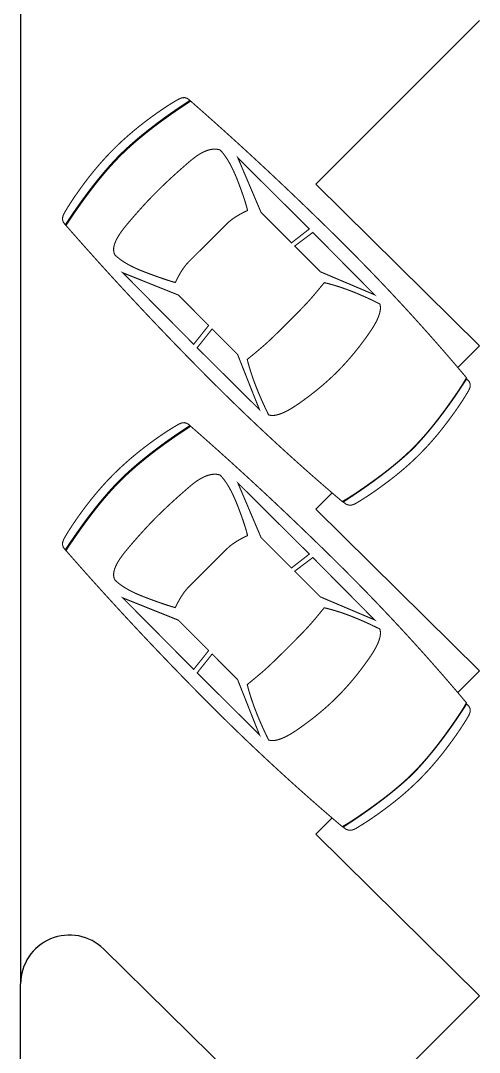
# Model space of a CAD drawing. Extents: x 346 to 515, y 162 to 297.
# Drawn here: x 364.22 to 368.92, y 192.25 to 202.83 of the extents above; entities that cross this region are included whole.
import ezdxf

# ---------------------------------------------------------------- set-up
doc = ezdxf.new("R2010")
doc.units = 0
doc.header["$LTSCALE"] = 35
for name, color, linetype in [('CAMADA_1', 7, 'CONTINUOUS'), ('LOCAÇÃO', 7, 'CONTINUOUS'), ('LPISO', 234, 'CONTINUOUS')]:
    doc.layers.add(name, color=color, linetype=linetype)

msp = doc.modelspace()

# ---------------------------------------------------------------- linework, layer by layer
at = {"layer": 'CAMADA_1', "color": 1, "linetype": 'Continuous', "const_width": 0.01109}
for points in [[(365.17557, 201.5141), (365.19368, 201.53202), (365.21201, 201.54982), (365.23055, 201.56753), (365.24931, 201.58513), (365.26829, 201.60263), (365.28749, 201.62003), (365.3069, 201.63734), (365.32653, 201.65456), (365.34638, 201.67168), (365.36644, 201.68871), (365.38672, 201.70566), (365.40722, 201.72252), (365.42794, 201.73929), (365.44887, 201.75599), (365.47001, 201.77261), (365.49138, 201.78914), (365.51296, 201.80561), (365.53767, 201.82396), (365.56195, 201.84178), (365.58579, 201.85906), (365.6092, 201.8758), (365.63219, 201.892), (365.65476, 201.90765), (365.67692, 201.92277), (365.69867, 201.93734), (365.72001, 201.95136), (365.74096, 201.96484), (365.76151, 201.97777), (365.78166, 201.99014), (365.80144, 202.00197), (365.82083, 202.01324), (365.83984, 202.02395), (365.87091, 202.03732), (365.90017, 202.03958), (365.92779, 202.03073), (365.95393, 202.01078), (365.92986, 201.99505), (365.90602, 201.97935), (365.88242, 201.96366), (365.85905, 201.94798), (365.83592, 201.93232), (365.81302, 201.91667), (365.79036, 201.90104), (365.76793, 201.88542), (365.74574, 201.86982), (365.72379, 201.85423), (365.70207, 201.83866), (365.68059, 201.82309), (365.65934, 201.80755), (365.63833, 201.79201), (365.61756, 201.77649), (365.59702, 201.76098), (365.57673, 201.74548), (365.55667, 201.73), (365.53684, 201.71452), (365.51726, 201.69906), (365.49791, 201.68361), (365.47881, 201.66817), (365.45994, 201.65274), (365.44131, 201.63732), (365.42292, 201.62191), (365.40477, 201.60652), (365.38686, 201.59113), (365.36919, 201.57575), (365.35176, 201.56038), (365.33457, 201.54503), (365.31762, 201.52968), (365.30091, 201.51434), (365.28444, 201.49901), (365.26822, 201.48368), (365.25224, 201.46837), (365.23649, 201.45306), (365.23649, 201.45306), (365.2213, 201.43749), (365.20609, 201.42167), (365.19086, 201.4056), (365.17562, 201.38927), (365.16035, 201.3727), (365.14507, 201.35588), (365.12977, 201.33881), (365.11445, 201.32149), (365.09911, 201.30392), (365.08376, 201.28611), (365.06838, 201.26804), (365.05298, 201.24972), (365.03757, 201.23116), (365.02213, 201.21234), (365.00667, 201.19328), (364.99119, 201.17397), (364.97569, 201.15442), (364.96016, 201.13461), (364.94462, 201.11456), (364.92905, 201.09425), (364.91345, 201.07371), (364.89784, 201.05291), (364.8822, 201.03186), (364.86654, 201.01057), (364.85085, 200.98903), (364.83514, 200.96724), (364.8194, 200.94521), (364.80363, 200.92293), (364.78784, 200.9004), (364.77203, 200.87763), (364.75619, 200.8546), (364.74032, 200.83134), (364.72442, 200.80782), (364.7085, 200.78407), (364.69255, 200.76006), (364.67657, 200.7358), (364.67657, 200.7358), (364.6568, 200.76212), (364.64831, 200.79006), (364.65093, 200.81961), (364.66449, 200.85079), (364.67556, 200.87011), (364.68714, 200.88976), (364.69924, 200.90974), (364.71184, 200.93006), (364.72494, 200.95072), (364.73855, 200.97173), (364.75266, 200.9931), (364.76727, 201.01482), (364.78238, 201.0369), (364.79799, 201.05936), (364.81409, 201.08218), (364.83069, 201.10537), (364.84778, 201.12895), (364.86536, 201.15291), (364.88344, 201.17726), (364.8998, 201.19867), (364.91625, 201.21988), (364.9328, 201.24089), (364.94944, 201.26169), (364.96619, 201.28231), (364.98303, 201.30272), (364.99997, 201.32293), (365.01703, 201.34294), (365.03418, 201.36276), (365.05146, 201.38237), (365.06883, 201.40179), (365.08632, 201.421), (365.10393, 201.44002), (365.12166, 201.45884), (365.13951, 201.47746), (365.15747, 201.49588), (365.17557, 201.5141)], [(365.24432, 201.44521), (365.25894, 201.45968), (365.27385, 201.4742), (365.28906, 201.48878), (365.30459, 201.50342), (365.32041, 201.51813), (365.33653, 201.53289), (365.35296, 201.54771), (365.36969, 201.56259), (365.38673, 201.57753), (365.40407, 201.59253), (365.42171, 201.60759), (365.43965, 201.62271), (365.4579, 201.63789), (365.47646, 201.65312), (365.49532, 201.66842), (365.51448, 201.68377), (365.53395, 201.69918), (365.55372, 201.71465), (365.57379, 201.73017), (365.59417, 201.74576), (365.61485, 201.7614), (365.63584, 201.7771), (365.65714, 201.79286), (365.67874, 201.80868), (365.70064, 201.82455), (365.72285, 201.84048), (365.74537, 201.85647), (365.76819, 201.87252), (365.79131, 201.88862), (365.81474, 201.90478), (365.83848, 201.921), (365.86253, 201.93727), (365.88688, 201.9536), (365.91153, 201.96999), (365.93649, 201.98643), (365.96176, 202.00293), (365.96176, 202.00293), (365.97985, 201.98709), (365.99793, 201.97122), (366.01602, 201.95533), (366.03411, 201.9394), (366.0522, 201.92346), (366.0703, 201.90748), (366.0884, 201.89148), (366.1065, 201.87545), (366.1246, 201.8594), (366.14271, 201.84331), (366.16082, 201.8272), (366.17893, 201.81107), (366.19704, 201.7949), (366.21515, 201.77871), (366.23327, 201.76249), (366.25139, 201.74625), (366.26951, 201.72998), (366.28763, 201.71368), (366.30576, 201.69736), (366.32388, 201.68101), (366.34201, 201.66463), (366.36015, 201.64822), (366.37828, 201.63179), (366.39642, 201.61533), (366.41456, 201.59885), (366.4327, 201.58234), (366.45084, 201.5658), (366.46899, 201.54924), (366.48714, 201.53264), (366.50528, 201.51603), (366.52344, 201.49938), (366.54159, 201.48271), (366.55975, 201.46601), (366.5779, 201.44929), (366.59607, 201.43253), (366.61423, 201.41576), (366.63239, 201.39895), (366.65056, 201.38212), (366.66873, 201.36526), (366.6869, 201.34838), (366.70507, 201.33147), (366.72324, 201.31453), (366.74142, 201.29757), (366.7596, 201.28057), (366.77778, 201.26356), (366.79596, 201.24652), (366.81414, 201.22945), (366.83233, 201.21235), (366.85052, 201.19523), (366.86871, 201.17808), (366.8869, 201.1609), (366.90509, 201.1437), (366.92329, 201.12647), (366.94149, 201.10922), (366.95969, 201.09194), (366.97789, 201.07463), (366.99609, 201.05729), (367.0143, 201.03993), (367.0325, 201.02254), (367.05071, 201.00513), (367.06892, 200.98769), (367.08714, 200.97023), (367.10535, 200.95273), (367.12356, 200.93522), (367.14178, 200.91767), (367.16, 200.9001), (367.17822, 200.8825), (367.19645, 200.86487), (367.21467, 200.84723), (367.2329, 200.82955), (367.25113, 200.81185), (367.26936, 200.79412), (367.28759, 200.77636), (367.30582, 200.75858), (367.32405, 200.74077), (367.34229, 200.72294), (367.36053, 200.70508), (367.37877, 200.6872), (367.39701, 200.66928), (367.41525, 200.65134), (367.41525, 200.65134), (367.43304, 200.63382), (367.4508, 200.61629), (367.46853, 200.59875), (367.48624, 200.58118), (367.50392, 200.56361), (367.52157, 200.54601), (367.5392, 200.52841), (367.5568, 200.5108), (367.57437, 200.49316), (367.59192, 200.47552), (367.60944, 200.45786), (367.62694, 200.44018), (367.64441, 200.42249), (367.66185, 200.40479), (367.67927, 200.38708), (367.69666, 200.36934), (367.71402, 200.3516), (367.73136, 200.33384), (367.74867, 200.31607), (367.76596, 200.29828), (367.78322, 200.28048), (367.80045, 200.26266), (367.81765, 200.24484), (367.83483, 200.22699), (367.85199, 200.20913), (367.86912, 200.19126), (367.88622, 200.17337), (367.90329, 200.15547), (367.92034, 200.13756), (367.93736, 200.11963), (367.95436, 200.10169), (367.97133, 200.08373), (367.98828, 200.06576), (368.00519, 200.04777), (368.02209, 200.02977), (368.03895, 200.01176), (368.05579, 199.99373), (368.07261, 199.97568), (368.0894, 199.95762), (368.10616, 199.93955), (368.12289, 199.92147), (368.1396, 199.90336), (368.15628, 199.88525), (368.17294, 199.86712), (368.18958, 199.84897), (368.20618, 199.83082), (368.22276, 199.81264), (368.23931, 199.79446), (368.25584, 199.77625), (368.27234, 199.75804), (368.28882, 199.73981), (368.30527, 199.72156), (368.32169, 199.7033), (368.33809, 199.68503), (368.35446, 199.66674), (368.3708, 199.64844), (368.38712, 199.63012), (368.40342, 199.61179), (368.41968, 199.59344), (368.43593, 199.57508), (368.45214, 199.55671), (368.46833, 199.53831), (368.4845, 199.51991), (368.50064, 199.50149), (368.51675, 199.48306), (368.53284, 199.46461), (368.5489, 199.44615), (368.56493, 199.42767), (368.58094, 199.40918), (368.59693, 199.39067), (368.61288, 199.37215), (368.62882, 199.35361), (368.64472, 199.33506), (368.66061, 199.3165), (368.67646, 199.29792), (368.69229, 199.27932), (368.70809, 199.26071), (368.72387, 199.24209), (368.73962, 199.22345), (368.75535, 199.20479), (368.77105, 199.18613), (368.78672, 199.16744), (368.78672, 199.16744), (368.77923, 199.15363), (368.77072, 199.13866), (368.76119, 199.12253), (368.75065, 199.10526), (368.7391, 199.08683), (368.72654, 199.06726), (368.71297, 199.04655), (368.6984, 199.0247), (368.68284, 199.00172), (368.66628, 198.9776), (368.64872, 198.95235), (368.63018, 198.92597), (368.61065, 198.89847), (368.59014, 198.86985), (368.56865, 198.84011), (368.55204, 198.81742), (368.53546, 198.79504), (368.5189, 198.77297), (368.50236, 198.75122), (368.48584, 198.72978), (368.46933, 198.70865), (368.45283, 198.68784), (368.43634, 198.66734), (368.41985, 198.64715), (368.40337, 198.62728), (368.38689, 198.60772), (368.3704, 198.58848), (368.35391, 198.56954), (368.33742, 198.55093), (368.32091, 198.53262), (368.30439, 198.51463), (368.28785, 198.49695), (368.2713, 198.47959), (368.25472, 198.46254), (368.23812, 198.4458), (368.22136, 198.42924), (368.20428, 198.4127), (368.18689, 198.39618), (368.16918, 198.37968), (368.15117, 198.3632), (368.13285, 198.34674), (368.11421, 198.33029), (368.09527, 198.31386), (368.07602, 198.29743), (368.05646, 198.28102), (368.03659, 198.26461), (368.01642, 198.2482), (367.99594, 198.2318), (367.97515, 198.2154), (367.95407, 198.199), (367.93267, 198.18259), (367.91098, 198.16618), (367.88898, 198.14977), (367.86668, 198.13334), (367.84408, 198.1169), (367.81446, 198.09563), (367.78594, 198.07531), (367.75851, 198.05593), (367.73217, 198.03751), (367.70693, 198.02005), (367.68278, 198.00353), (367.65972, 197.98796), (367.63775, 197.97335), (367.61688, 197.95969), (367.5971, 197.94697), (367.57841, 197.93521), (367.56082, 197.92441), (367.54432, 197.91455), (367.52891, 197.90565), (367.5146, 197.89769), (367.5146, 197.89769), (367.496, 197.91347), (367.47743, 197.92927), (367.45887, 197.94509), (367.44032, 197.96094), (367.42178, 197.97681), (367.40326, 197.99271), (367.38476, 198.00863), (367.36627, 198.02458), (367.34779, 198.04055), (367.32932, 198.05655), (367.31087, 198.07257), (367.29243, 198.08861), (367.27401, 198.10469), (367.2556, 198.12078), (367.2372, 198.13691), (367.21882, 198.15305), (367.20045, 198.16922), (367.1821, 198.18542), (367.16376, 198.20164), (367.14543, 198.21788), (367.12712, 198.23416), (367.10882, 198.25045), (367.09053, 198.26677), (367.07225, 198.28312), (367.054, 198.29949), (367.03575, 198.31588), (367.01752, 198.3323), (366.9993, 198.34875), (366.98109, 198.36522), (366.9629, 198.38171), (366.94472, 198.39823), (366.92656, 198.41477), (366.90841, 198.43134), (366.89027, 198.44793), (366.87214, 198.46455), (366.85403, 198.4812), (366.83593, 198.49787), (366.81785, 198.51456), (366.79978, 198.53128), (366.78172, 198.54802), (366.76367, 198.56479), (366.74564, 198.58158), (366.72762, 198.5984), (366.70962, 198.61524), (366.69162, 198.63211), (366.67364, 198.649), (366.65568, 198.66592), (366.63772, 198.68286), (366.61979, 198.69983), (366.60186, 198.71682), (366.58395, 198.73384), (366.56604, 198.75088), (366.54816, 198.76794), (366.53028, 198.78503), (366.51242, 198.80215), (366.49457, 198.81929), (366.47674, 198.83645), (366.45891, 198.85365), (366.4411, 198.87086), (366.42331, 198.8881), (366.40552, 198.90537), (366.38775, 198.92265), (366.36999, 198.93997), (366.35225, 198.95731), (366.33452, 198.97468), (366.3168, 198.99206), (366.29909, 199.00948), (366.2814, 199.02692), (366.26371, 199.04438), (366.24604, 199.06187), (366.22839, 199.07939), (366.21074, 199.09692), (366.19311, 199.11449), (366.17549, 199.13208), (366.15789, 199.14969), (366.1403, 199.16732), (366.12272, 199.18499), (366.10515, 199.20268), (366.08759, 199.22039), (366.07005, 199.23813), (366.05252, 199.25589), (366.035, 199.27368), (366.035, 199.27368), (366.01707, 199.29192), (365.99916, 199.31016), (365.98127, 199.3284), (365.96341, 199.34664), (365.94558, 199.36488), (365.92778, 199.38312), (365.91, 199.40135), (365.89224, 199.41958), (365.87452, 199.43781), (365.85682, 199.45604), (365.83914, 199.47427), (365.8215, 199.4925), (365.80387, 199.51072), (365.78628, 199.52894), (365.76871, 199.54717), (365.75117, 199.56539), (365.73365, 199.5836), (365.71616, 199.60182), (365.6987, 199.62003), (365.68126, 199.63825), (365.66386, 199.65646), (365.64647, 199.67466), (365.62911, 199.69287), (365.61178, 199.71108), (365.59448, 199.72928), (365.5772, 199.74749), (365.55996, 199.76569), (365.54273, 199.78389), (365.52554, 199.80208), (365.50836, 199.82028), (365.49122, 199.83847), (365.4741, 199.85667), (365.45702, 199.87486), (365.43995, 199.89305), (365.42292, 199.91123), (365.40591, 199.92942), (365.38893, 199.9476), (365.37197, 199.96579), (365.35504, 199.98397), (365.33814, 200.00215), (365.32127, 200.02032), (365.30442, 200.0385), (365.2876, 200.05667), (365.2708, 200.07485), (365.25404, 200.09302), (365.2373, 200.11119), (365.22059, 200.12935), (365.2039, 200.14752), (365.18724, 200.16568), (365.17061, 200.18385), (365.15401, 200.20201), (365.13743, 200.22017), (365.12088, 200.23832), (365.10436, 200.25648), (365.08786, 200.27464), (365.0714, 200.29279), (365.05495, 200.31094), (365.03854, 200.32909), (365.02215, 200.34724), (365.0058, 200.36538), (364.98947, 200.38353), (364.97316, 200.40167), (364.95689, 200.41981), (364.94064, 200.43795), (364.92442, 200.45609), (364.90822, 200.47423), (364.89206, 200.49236), (364.87591, 200.51049), (364.85981, 200.52862), (364.84372, 200.54675), (364.82766, 200.56488), (364.81163, 200.58301), (364.79564, 200.60113), (364.77966, 200.61926), (364.76372, 200.63738), (364.7478, 200.6555), (364.73191, 200.67362), (364.71604, 200.69173), (364.70021, 200.70985), (364.6844, 200.72796), (364.6844, 200.72796), (364.70109, 200.75334), (364.71771, 200.7784), (364.73427, 200.80315), (364.75077, 200.82759), (364.76719, 200.85171), (364.78356, 200.87552), (364.79986, 200.89902), (364.81609, 200.9222), (364.83226, 200.94508), (364.84837, 200.96763), (364.8644, 200.98988), (364.88038, 201.01182), (364.89629, 201.03344), (364.91214, 201.05475), (364.92792, 201.07575), (364.94363, 201.09644), (364.95928, 201.11681), (364.97487, 201.13688), (364.99039, 201.15664), (365.00584, 201.17608), (365.02123, 201.19522), (365.03656, 201.21405), (365.05182, 201.23257), (365.06702, 201.25077), (365.08215, 201.26867), (365.09722, 201.28626), (365.11222, 201.30354), (365.12716, 201.32051), (365.14203, 201.33718), (365.15684, 201.35353), (365.17158, 201.36958), (365.18626, 201.38532), (365.20087, 201.40076), (365.21542, 201.41588), (365.22991, 201.4307), (365.24432, 201.44521)], [(365.61419, 201.07465), (365.59841, 201.0588), (365.58245, 201.04257), (365.56631, 201.02598), (365.54998, 201.00899), (365.53348, 200.99163), (365.5168, 200.97389), (365.49993, 200.95576), (365.48287, 200.93723), (365.46563, 200.91832), (365.44821, 200.89901), (365.4306, 200.8793), (365.4128, 200.85919), (365.39482, 200.83868), (365.37664, 200.81777), (365.35828, 200.79644), (365.33972, 200.7747), (365.32097, 200.75255), (365.30202, 200.72998), (365.27716, 200.69927), (365.25491, 200.66979), (365.23527, 200.64154), (365.21827, 200.61453), (365.20389, 200.58875), (365.19217, 200.5642), (365.18311, 200.54089), (365.1767, 200.51881), (365.17298, 200.49797), (365.17193, 200.47836), (365.17358, 200.45999), (365.17794, 200.44285), (365.185, 200.42695), (365.185, 200.42695), (365.19973, 200.41291), (365.21578, 200.39897), (365.23317, 200.38515), (365.25188, 200.37144), (365.27193, 200.35787), (365.2933, 200.34443), (365.316, 200.33114), (365.34004, 200.31801), (365.3654, 200.30505), (365.3921, 200.29226), (365.42012, 200.27967), (365.44948, 200.26726), (365.48016, 200.25507), (365.51103, 200.24324), (365.54093, 200.23194), (365.56986, 200.22117), (365.59781, 200.21094), (365.62477, 200.20124), (365.65074, 200.19209), (365.67571, 200.18347), (365.69967, 200.17539), (365.72262, 200.16787), (365.74454, 200.16089), (365.76543, 200.15446), (365.78528, 200.14859), (365.8041, 200.14327), (365.8041, 200.14327), (365.81949, 200.17448), (365.83481, 200.20372), (365.85006, 200.23098), (365.86525, 200.25628), (365.88037, 200.27964), (365.89543, 200.30107), (365.91042, 200.32059), (365.92534, 200.33821), (365.9402, 200.35394), (365.95417, 200.36789), (365.9694, 200.38309), (365.98589, 200.39955), (366.00366, 200.41729), (366.0227, 200.43629), (366.04303, 200.45658), (366.06464, 200.47815), (366.08754, 200.50101), (366.11174, 200.52517), (366.13724, 200.55062), (366.16254, 200.57587), (366.18662, 200.59991), (366.20949, 200.62274), (366.23115, 200.64435), (366.25158, 200.66474), (366.27078, 200.6839), (366.28874, 200.70184), (366.30547, 200.71853), (366.32095, 200.73398), (366.33518, 200.74818), (366.33518, 200.74818), (366.35094, 200.76301), (366.36857, 200.77788), (366.38806, 200.79279), (366.40944, 200.80772), (366.43268, 200.82265), (366.45779, 200.83757), (366.48478, 200.85247), (366.51363, 200.86733), (366.54436, 200.88214), (366.53963, 200.90152), (366.53427, 200.92186), (366.52826, 200.94315), (366.52163, 200.96539), (366.51438, 200.98858), (366.50652, 201.01272), (366.49805, 201.03781), (366.48898, 201.06384), (366.47932, 201.0908), (366.46908, 201.11871), (366.45826, 201.14755), (366.44687, 201.17733), (366.43491, 201.20804), (366.42242, 201.23838), (366.40979, 201.26749), (366.39705, 201.29533), (366.38417, 201.32191), (366.37117, 201.34722), (366.35805, 201.37124), (366.3448, 201.39397), (366.33143, 201.41539), (366.31794, 201.4355), (366.30432, 201.45429), (366.29057, 201.47175), (366.2767, 201.48786), (366.2627, 201.50263), (366.2441, 201.50757), (366.22489, 201.5104), (366.20507, 201.51112), (366.18463, 201.50974), (366.16357, 201.50625), (366.1419, 201.50066), (366.11961, 201.49296), (366.09671, 201.48316), (366.07319, 201.47125), (366.04906, 201.45723), (366.02431, 201.4411), (365.99895, 201.42288), (365.97297, 201.40254), (365.94637, 201.3801), (365.94637, 201.3801), (365.92423, 201.36098), (365.90241, 201.342), (365.88092, 201.32317), (365.85975, 201.30447), (365.8389, 201.28593), (365.81839, 201.26753), (365.79819, 201.24927), (365.77833, 201.23116), (365.75879, 201.2132), (365.73958, 201.19537), (365.72069, 201.17769), (365.70213, 201.16016), (365.68389, 201.14277), (365.66598, 201.12552), (365.64839, 201.10842), (365.63113, 201.09146), (365.61419, 201.07465)], [(366.68284, 200.86197), (366.99441, 200.54982), (367.17748, 200.69252), (366.44556, 201.42058), (366.68284, 200.86197)], [(367.84586, 200.01765), (367.21316, 200.65677), (367.02748, 200.51669), (367.29031, 200.25337), (367.84586, 200.01765)], [(365.26585, 200.24308), (365.99254, 199.50979), (366.14604, 199.70303), (365.83447, 200.01518), (365.26585, 200.24308)], [(366.95531, 199.73102), (366.92784, 199.70366), (366.90194, 199.67795), (366.87758, 199.6539), (366.85476, 199.63149), (366.83347, 199.6107), (366.81369, 199.59154), (366.79542, 199.57398), (366.77865, 199.55802), (366.76336, 199.54365), (366.74955, 199.53086), (366.73569, 199.51828), (366.72026, 199.50456), (366.70328, 199.48969), (366.68474, 199.47369), (366.66466, 199.45657), (366.64303, 199.43832), (366.61986, 199.41896), (366.59516, 199.39849), (366.56894, 199.37691), (366.54119, 199.35422), (366.54667, 199.33289), (366.55246, 199.31136), (366.55856, 199.28964), (366.56499, 199.26773), (366.57174, 199.24561), (366.5788, 199.2233), (366.58618, 199.20079), (366.59387, 199.17808), (366.60189, 199.15516), (366.61022, 199.13204), (366.61887, 199.10871), (366.62783, 199.08518), (366.63712, 199.06144), (366.64672, 199.03748), (366.65663, 199.01332), (366.66687, 198.98894), (366.67742, 198.96435), (366.68829, 198.93954), (366.69948, 198.91451), (366.71098, 198.88926), (366.72281, 198.86379), (366.73495, 198.8381), (366.7474, 198.81219), (366.76018, 198.78604), (366.77577, 198.78191), (366.79283, 198.77997), (366.81134, 198.78024), (366.83131, 198.78275), (366.85272, 198.78748), (366.8756, 198.79445), (366.89994, 198.80368), (366.92572, 198.81517), (366.95297, 198.82892), (366.98167, 198.84496), (367.01182, 198.86329), (367.04343, 198.88391), (367.0765, 198.90684), (367.09947, 198.92309), (367.12214, 198.9394), (367.1445, 198.95579), (367.16655, 198.97223), (367.1883, 198.98875), (367.20974, 199.00532), (367.23087, 199.02195), (367.25169, 199.03864), (367.2722, 199.05538), (367.2924, 199.07218), (367.31229, 199.08902), (367.33187, 199.10592), (367.35113, 199.12285), (367.37008, 199.13984), (367.38871, 199.15686), (367.40703, 199.17391), (367.42503, 199.19101), (367.44272, 199.20814), (367.46008, 199.2253), (367.46008, 199.2253), (367.47753, 199.24289), (367.49491, 199.26076), (367.51222, 199.27891), (367.52945, 199.29734), (367.54662, 199.31605), (367.56372, 199.33505), (367.58075, 199.35434), (367.59772, 199.37392), (367.61461, 199.39379), (367.63145, 199.41396), (367.64822, 199.43443), (367.66492, 199.4552), (367.68157, 199.47627), (367.69815, 199.49764), (367.71467, 199.51933), (367.73112, 199.54131), (367.74752, 199.56362), (367.76386, 199.58624), (367.78014, 199.60917), (367.78014, 199.60917), (367.80295, 199.64201), (367.82347, 199.67342), (367.84172, 199.7034), (367.85769, 199.73195), (367.87138, 199.75906), (367.88282, 199.78472), (367.89198, 199.80893), (367.8989, 199.83169), (367.90356, 199.853), (367.90597, 199.87283), (367.90615, 199.8912), (367.90408, 199.9081), (367.89979, 199.92352), (367.87325, 199.93676), (367.84696, 199.94963), (367.82093, 199.96215), (367.79514, 199.97429), (367.76961, 199.98608), (367.74432, 199.99751), (367.71928, 200.00857), (367.69448, 200.01928), (367.66993, 200.02962), (367.64563, 200.03961), (367.62156, 200.04923), (367.59774, 200.0585), (367.57416, 200.06741), (367.55081, 200.07596), (367.52771, 200.08415), (367.50484, 200.09198), (367.48221, 200.09946), (367.45981, 200.10658), (367.43764, 200.11334), (367.41571, 200.11975), (367.39401, 200.12581), (367.37254, 200.13151), (367.35129, 200.13685), (367.33028, 200.14184), (367.30592, 200.11198), (367.28287, 200.08394), (367.26112, 200.05773), (367.24069, 200.03333), (367.22158, 200.01077), (367.20379, 199.99006), (367.18734, 199.97119), (367.17224, 199.95418), (367.15848, 199.93903), (367.14561, 199.92519), (367.13108, 199.90979), (367.11487, 199.89284), (367.09701, 199.87433), (367.0775, 199.85428), (367.05633, 199.83269), (367.03353, 199.80956), (367.00909, 199.7849), (366.98301, 199.75872), (366.95531, 199.73102)], [(366.44193, 199.40658), (366.18172, 199.66729), (366.02822, 199.47404), (366.66615, 198.84015), (366.44193, 199.40658)], [(368.24247, 198.44145), (368.25794, 198.45773), (368.2734, 198.47421), (368.28883, 198.49091), (368.30426, 198.50781), (368.31966, 198.52492), (368.33505, 198.54224), (368.35043, 198.55976), (368.36578, 198.57749), (368.38113, 198.59542), (368.39645, 198.61356), (368.41177, 198.6319), (368.42706, 198.65044), (368.44234, 198.66918), (368.4576, 198.68813), (368.47284, 198.70727), (368.48807, 198.72661), (368.50329, 198.74616), (368.51849, 198.7659), (368.53367, 198.78583), (368.54884, 198.80597), (368.56399, 198.8263), (368.57912, 198.84683), (368.59424, 198.86755), (368.60934, 198.88847), (368.62443, 198.90958), (368.6395, 198.93088), (368.65455, 198.95238), (368.66959, 198.97406), (368.68461, 198.99594), (368.69962, 199.01801), (368.71461, 199.04027), (368.72959, 199.06271), (368.74454, 199.08535), (368.75949, 199.10817), (368.77442, 199.13118), (368.78933, 199.15437), (368.78933, 199.15437), (368.81381, 199.13015), (368.82587, 199.10316), (368.82552, 199.07325), (368.81275, 199.04024), (368.80152, 199.02108), (368.78982, 199.00154), (368.77765, 198.98164), (368.76502, 198.96138), (368.7519, 198.94076), (368.7383, 198.91979), (368.72422, 198.89846), (368.70965, 198.87678), (368.69459, 198.85476), (368.67904, 198.83239), (368.663, 198.80969), (368.64646, 198.78664), (368.62941, 198.76327), (368.61186, 198.73956), (368.5938, 198.71552), (368.57773, 198.69411), (368.56153, 198.6729), (368.54521, 198.6519), (368.52877, 198.63109), (368.5122, 198.61049), (368.49551, 198.59009), (368.4787, 198.5699), (368.46178, 198.54992), (368.44474, 198.53014), (368.42757, 198.51058), (368.4103, 198.49122), (368.39291, 198.47207), (368.3754, 198.45313), (368.35779, 198.43441), (368.34006, 198.41591), (368.32222, 198.39761), (368.30427, 198.37953), (368.28603, 198.36149), (368.2676, 198.34358), (368.24898, 198.32581), (368.23018, 198.30818), (368.21119, 198.29069), (368.192, 198.27333), (368.17263, 198.25611), (368.15306, 198.23901), (368.13328, 198.22204), (368.11332, 198.2052), (368.09315, 198.18848), (368.07277, 198.17188), (368.05219, 198.15541), (368.0314, 198.13904), (368.0104, 198.1228), (367.98918, 198.10667), (367.96776, 198.09065), (367.94368, 198.07263), (367.91994, 198.05512), (367.89653, 198.03812), (367.87346, 198.02162), (367.85072, 198.00562), (367.82832, 197.99011), (367.80627, 197.97509), (367.78456, 197.96057), (367.76321, 197.94652), (367.74221, 197.93296), (367.72157, 197.91989), (367.70128, 197.90728), (367.68136, 197.89515), (367.66181, 197.8835), (367.64262, 197.87231), (367.61125, 197.86126), (367.5812, 197.86082), (367.55247, 197.87116), (367.52504, 197.89246), (367.54876, 197.90782), (367.57227, 197.92317), (367.59556, 197.93851), (367.61863, 197.95384), (367.64149, 197.96915), (367.66414, 197.98446), (367.68657, 197.99976), (367.70878, 198.01505), (367.73078, 198.03033), (367.75257, 198.04561), (367.77413, 198.06087), (367.79549, 198.07613), (367.81662, 198.09139), (367.83754, 198.10664), (367.85824, 198.12188), (367.87872, 198.13711), (367.89899, 198.15235), (367.91904, 198.16757), (367.93887, 198.18279), (367.95849, 198.19802), (367.97788, 198.21323), (367.99706, 198.22845), (368.01602, 198.24366), (368.03476, 198.25887), (368.05328, 198.27408), (368.07158, 198.28929), (368.08966, 198.3045), (368.10752, 198.31971), (368.12516, 198.33492), (368.14259, 198.35013), (368.15978, 198.36535), (368.17676, 198.38056), (368.19352, 198.39578), (368.21006, 198.411), (368.22638, 198.42622), (368.24247, 198.44145)], [(365.17559, 198.18057), (365.1937, 198.19848), (365.21203, 198.21629), (365.23057, 198.23399), (365.24933, 198.2516), (365.26831, 198.2691), (365.28751, 198.2865), (365.30692, 198.30381), (365.32655, 198.32102), (365.3464, 198.33815), (365.36646, 198.35518), (365.38674, 198.37212), (365.40724, 198.38898), (365.42795, 198.40576), (365.44888, 198.42246), (365.47003, 198.43907), (365.4914, 198.45561), (365.51298, 198.47208), (365.53769, 198.49043), (365.56197, 198.50825), (365.5858, 198.52552), (365.60922, 198.54226), (365.63221, 198.55846), (365.65478, 198.57412), (365.67694, 198.58924), (365.69869, 198.60381), (365.72003, 198.61783), (365.74098, 198.63131), (365.76153, 198.64423), (365.78168, 198.65661), (365.80146, 198.66844), (365.82084, 198.6797), (365.83986, 198.69042), (365.87093, 198.70378), (365.90019, 198.70605), (365.92781, 198.6972), (365.95395, 198.67724), (365.92988, 198.66152), (365.90604, 198.64582), (365.88244, 198.63012), (365.85907, 198.61445), (365.83594, 198.59879), (365.81304, 198.58314), (365.79038, 198.56751), (365.76795, 198.55189), (365.74576, 198.53629), (365.72381, 198.5207), (365.70209, 198.50512), (365.68061, 198.48956), (365.65936, 198.47402), (365.63835, 198.45848), (365.61758, 198.44296), (365.59704, 198.42745), (365.57674, 198.41195), (365.55669, 198.39646), (365.53686, 198.38099), (365.51728, 198.36553), (365.49793, 198.35007), (365.47883, 198.33463), (365.45996, 198.31921), (365.44133, 198.30379), (365.42294, 198.28838), (365.40479, 198.27298), (365.38688, 198.2576), (365.36921, 198.24222), (365.35178, 198.22685), (365.33459, 198.21149), (365.31764, 198.19615), (365.30093, 198.18081), (365.28446, 198.16547), (365.26824, 198.15015), (365.25226, 198.13484), (365.23651, 198.11953), (365.23651, 198.11953), (365.22132, 198.10396), (365.2061, 198.08813), (365.19088, 198.07206), (365.17563, 198.05574), (365.16037, 198.03917), (365.14509, 198.02235), (365.12979, 198.00528), (365.11447, 197.98796), (365.09913, 197.97039), (365.08378, 197.95257), (365.0684, 197.93451), (365.053, 197.91619), (365.03759, 197.89762), (365.02215, 197.87881), (365.00669, 197.85975), (364.99121, 197.84044), (364.97571, 197.82088), (364.96018, 197.80108), (364.94464, 197.78102), (364.92907, 197.76072), (364.91347, 197.74017), (364.89786, 197.71937), (364.88222, 197.69833), (364.86656, 197.67704), (364.85087, 197.6555), (364.83516, 197.63371), (364.81942, 197.61168), (364.80365, 197.5894), (364.78786, 197.56687), (364.77205, 197.54409), (364.75621, 197.52107), (364.74034, 197.49781), (364.72444, 197.47429), (364.70852, 197.45053), (364.69257, 197.42652), (364.67659, 197.40227), (364.67659, 197.40227), (364.65682, 197.42859), (364.64833, 197.45652), (364.65094, 197.48608), (364.66451, 197.51726), (364.67558, 197.53658), (364.68716, 197.55623), (364.69926, 197.57621), (364.71185, 197.59653), (364.72496, 197.61719), (364.73857, 197.6382), (364.75268, 197.65957), (364.76729, 197.68129), (364.7824, 197.70337), (364.79801, 197.72582), (364.81411, 197.74864), (364.83071, 197.77184), (364.8478, 197.79542), (364.86538, 197.81938), (364.88345, 197.84373), (364.89982, 197.86514), (364.91627, 197.88635), (364.93282, 197.90735), (364.94946, 197.92816), (364.9662, 197.94877), (364.98305, 197.96918), (364.99999, 197.9894), (365.01705, 198.00941), (365.0342, 198.02922), (365.05147, 198.04884), (365.06885, 198.06825), (365.08634, 198.08747), (365.10395, 198.10649), (365.12168, 198.12531), (365.13953, 198.14393), (365.15749, 198.16235), (365.17559, 198.18057)], [(365.24434, 198.11168), (365.25896, 198.12615), (365.27387, 198.14067), (365.28908, 198.15525), (365.3046, 198.16989), (365.32043, 198.1846), (365.33655, 198.19936), (365.35298, 198.21418), (365.36971, 198.22906), (365.38675, 198.244), (365.40409, 198.259), (365.42173, 198.27406), (365.43967, 198.28918), (365.45792, 198.30436), (365.47648, 198.31959), (365.49534, 198.33488), (365.5145, 198.35023), (365.53397, 198.36564), (365.55373, 198.38112), (365.57381, 198.39664), (365.59419, 198.41223), (365.61487, 198.42787), (365.63586, 198.44357), (365.65716, 198.45933), (365.67875, 198.47515), (365.70066, 198.49102), (365.72287, 198.50695), (365.74538, 198.52294), (365.76821, 198.53898), (365.79133, 198.55509), (365.81476, 198.57125), (365.8385, 198.58747), (365.86254, 198.60374), (365.8869, 198.62007), (365.91155, 198.63645), (365.93651, 198.6529), (365.96178, 198.6694), (365.96178, 198.6694), (365.97986, 198.65356), (365.99795, 198.63769), (366.01604, 198.6218), (366.03413, 198.60587), (366.05222, 198.58992), (366.07032, 198.57395), (366.08842, 198.55794), (366.10652, 198.54192), (366.12462, 198.52586), (366.14273, 198.50978), (366.16084, 198.49367), (366.17894, 198.47753), (366.19706, 198.46137), (366.21517, 198.44518), (366.23329, 198.42896), (366.25141, 198.41272), (366.26953, 198.39644), (366.28765, 198.38015), (366.30578, 198.36382), (366.3239, 198.34747), (366.34203, 198.3311), (366.36017, 198.31469), (366.3783, 198.29826), (366.39644, 198.2818), (366.41458, 198.26532), (366.43272, 198.24881), (366.45086, 198.23226), (366.46901, 198.2157), (366.48716, 198.19911), (366.5053, 198.18249), (366.52346, 198.16585), (366.54161, 198.14918), (366.55977, 198.13248), (366.57792, 198.11575), (366.59608, 198.099), (366.61424, 198.08222), (366.63241, 198.06542), (366.65057, 198.04859), (366.66875, 198.03173), (366.68692, 198.01485), (366.70509, 197.99794), (366.72326, 197.981), (366.74144, 197.96403), (366.75962, 197.94704), (366.7778, 197.93003), (366.79598, 197.91298), (366.81416, 197.89591), (366.83235, 197.87882), (366.85054, 197.86169), (366.86873, 197.84454), (366.88692, 197.82737), (366.90511, 197.81017), (366.92331, 197.79294), (366.94151, 197.77568), (366.9597, 197.7584), (366.97791, 197.74109), (366.99611, 197.72376), (367.01432, 197.7064), (367.03252, 197.68901), (367.05073, 197.6716), (367.06894, 197.65416), (367.08716, 197.63669), (367.10537, 197.6192), (367.12358, 197.60168), (367.1418, 197.58414), (367.16002, 197.56656), (367.17824, 197.54897), (367.19647, 197.53134), (367.21469, 197.5137), (367.23291, 197.49602), (367.25114, 197.47831), (367.26938, 197.46059), (367.28761, 197.44283), (367.30584, 197.42505), (367.32407, 197.40724), (367.34231, 197.38941), (367.36055, 197.37155), (367.37879, 197.35366), (367.39703, 197.33575), (367.41527, 197.31781), (367.41527, 197.31781), (367.43306, 197.30029), (367.45082, 197.28276), (367.46855, 197.26521), (367.48626, 197.24765), (367.50394, 197.23008), (367.52159, 197.21248), (367.53922, 197.19488), (367.55682, 197.17726), (367.57439, 197.15963), (367.59194, 197.14198), (367.60946, 197.12433), (367.62696, 197.10665), (367.64443, 197.08896), (367.66187, 197.07126), (367.67929, 197.05354), (367.69668, 197.03581), (367.71404, 197.01807), (367.73138, 197.00031), (367.74869, 196.98253), (367.76597, 196.96475), (367.78323, 196.94695), (367.80047, 196.92913), (367.81767, 196.9113), (367.83485, 196.89346), (367.85201, 196.8756), (367.86913, 196.85773), (367.88624, 196.83984), (367.90331, 196.82194), (367.92036, 196.80402), (367.93738, 196.7861), (367.95438, 196.76815), (367.97135, 196.7502), (367.98829, 196.73222), (368.00521, 196.71424), (368.02211, 196.69623), (368.03897, 196.67822), (368.05581, 196.66019), (368.07263, 196.64215), (368.08942, 196.62409), (368.10618, 196.60602), (368.12291, 196.58793), (368.13962, 196.56983), (368.1563, 196.55171), (368.17296, 196.53359), (368.18959, 196.51544), (368.2062, 196.49728), (368.22278, 196.47911), (368.23933, 196.46092), (368.25586, 196.44272), (368.27236, 196.42451), (368.28884, 196.40627), (368.30528, 196.38803), (368.32171, 196.36977), (368.33811, 196.3515), (368.35448, 196.33321), (368.37082, 196.3149), (368.38714, 196.29659), (368.40344, 196.27826), (368.4197, 196.25991), (368.43595, 196.24155), (368.45216, 196.22317), (368.46835, 196.20478), (368.48452, 196.18638), (368.50066, 196.16796), (368.51677, 196.14952), (368.53286, 196.13107), (368.54892, 196.11261), (368.56495, 196.09414), (368.58096, 196.07564), (368.59695, 196.05714), (368.6129, 196.03862), (368.62884, 196.02008), (368.64474, 196.00153), (368.66063, 195.98296), (368.67648, 195.96438), (368.69231, 195.94579), (368.70811, 195.92718), (368.72389, 195.90855), (368.73964, 195.88991), (368.75537, 195.87126), (368.77107, 195.8526), (368.78674, 195.83391), (368.78674, 195.83391), (368.77925, 195.8201), (368.77074, 195.80513), (368.76121, 195.789), (368.75067, 195.77172), (368.73912, 195.7533), (368.72656, 195.73373), (368.71299, 195.71302), (368.69842, 195.69117), (368.68286, 195.66818), (368.6663, 195.64406), (368.64874, 195.61881), (368.6302, 195.59244), (368.61067, 195.56494), (368.59016, 195.53632), (368.56867, 195.50658), (368.55206, 195.48389), (368.53548, 195.46151), (368.51892, 195.43944), (368.50238, 195.41769), (368.48586, 195.39625), (368.46935, 195.37512), (368.45285, 195.35431), (368.43636, 195.33381), (368.41987, 195.31362), (368.40339, 195.29375), (368.38691, 195.27419), (368.37042, 195.25495), (368.35393, 195.23601), (368.33744, 195.21739), (368.32093, 195.19909), (368.30441, 195.1811), (368.28787, 195.16342), (368.27132, 195.14606), (368.25474, 195.12901), (368.23814, 195.11227), (368.22138, 195.09571), (368.2043, 195.07916), (368.18691, 195.06265), (368.1692, 195.04615), (368.15119, 195.02967), (368.13287, 195.01321), (368.11423, 194.99676), (368.09529, 194.98033), (368.07604, 194.9639), (368.05648, 194.94748), (368.03661, 194.93107), (368.01644, 194.91467), (367.99596, 194.89827), (367.97517, 194.88187), (367.95409, 194.86547), (367.93269, 194.84906), (367.911, 194.83265), (367.889, 194.81623), (367.8667, 194.79981), (367.8441, 194.78337), (367.81448, 194.7621), (367.78596, 194.74177), (367.75853, 194.7224), (367.73219, 194.70398), (367.70695, 194.68651), (367.6828, 194.67), (367.65974, 194.65443), (367.63777, 194.63981), (367.6169, 194.62615), (367.59712, 194.61344), (367.57843, 194.60168), (367.56084, 194.59087), (367.54434, 194.58102), (367.52893, 194.57211), (367.51461, 194.56416), (367.51461, 194.56416), (367.49602, 194.57993), (367.47745, 194.59573), (367.45889, 194.61156), (367.44034, 194.62741), (367.4218, 194.64328), (367.40328, 194.65917), (367.38478, 194.6751), (367.36629, 194.69104), (367.34781, 194.70702), (367.32934, 194.72301), (367.31089, 194.73904), (367.29245, 194.75508), (367.27403, 194.77115), (367.25562, 194.78725), (367.23722, 194.80337), (367.21884, 194.81952), (367.20047, 194.83569), (367.18212, 194.85189), (367.16378, 194.86811), (367.14545, 194.88435), (367.12714, 194.90062), (367.10883, 194.91692), (367.09055, 194.93324), (367.07227, 194.94958), (367.05402, 194.96595), (367.03577, 194.98235), (367.01754, 194.99877), (366.99932, 195.01522), (366.98111, 195.03168), (366.96292, 195.04818), (366.94474, 195.06469), (366.92658, 195.08124), (366.90843, 195.09781), (366.89029, 195.1144), (366.87216, 195.13102), (366.85405, 195.14767), (366.83595, 195.16433), (366.81787, 195.18103), (366.79979, 195.19774), (366.78174, 195.21449), (366.76369, 195.23126), (366.74566, 195.24805), (366.72764, 195.26486), (366.70964, 195.28171), (366.69164, 195.29858), (366.67366, 195.31547), (366.6557, 195.33238), (366.63774, 195.34933), (366.61981, 195.36629), (366.60188, 195.38328), (366.58396, 195.4003), (366.56606, 195.41734), (366.54818, 195.43441), (366.5303, 195.4515), (366.51244, 195.46861), (366.49459, 195.48576), (366.47675, 195.50292), (366.45893, 195.52011), (366.44112, 195.53733), (366.42333, 195.55457), (366.40554, 195.57183), (366.38777, 195.58912), (366.37001, 195.60644), (366.35227, 195.62378), (366.33454, 195.64114), (366.31682, 195.65853), (366.29911, 195.67595), (366.28141, 195.69339), (366.26373, 195.71085), (366.24606, 195.72834), (366.22841, 195.74585), (366.21076, 195.76339), (366.19313, 195.78095), (366.17551, 195.79854), (366.15791, 195.81616), (366.14032, 195.83379), (366.12274, 195.85146), (366.10517, 195.86915), (366.08761, 195.88686), (366.07007, 195.90459), (366.05254, 195.92236), (366.03502, 195.94014), (366.03502, 195.94014), (366.01708, 195.95839), (365.99917, 195.97663), (365.98129, 195.99487), (365.96343, 196.01311), (365.9456, 196.03135), (365.9278, 196.04959), (365.91002, 196.06782), (365.89226, 196.08605), (365.87454, 196.10428), (365.85684, 196.12251), (365.83916, 196.14074), (365.82152, 196.15896), (365.80389, 196.17719), (365.7863, 196.19541), (365.76873, 196.21363), (365.75119, 196.23185), (365.73367, 196.25007), (365.71618, 196.26828), (365.69872, 196.2865), (365.68128, 196.30471), (365.66387, 196.32292), (365.64649, 196.34113), (365.62913, 196.35934), (365.6118, 196.37755), (365.5945, 196.39575), (365.57722, 196.41395), (365.55997, 196.43216), (365.54275, 196.45035), (365.52555, 196.46855), (365.50838, 196.48675), (365.49124, 196.50494), (365.47412, 196.52313), (365.45704, 196.54132), (365.43997, 196.55951), (365.42294, 196.5777), (365.40593, 196.59589), (365.38895, 196.61407), (365.37199, 196.63225), (365.35506, 196.65043), (365.33816, 196.66862), (365.32129, 196.68679), (365.30444, 196.70497), (365.28762, 196.72314), (365.27082, 196.74132), (365.25406, 196.75948), (365.23732, 196.77766), (365.22061, 196.79582), (365.20392, 196.81399), (365.18726, 196.83215), (365.17063, 196.85032), (365.15403, 196.86847), (365.13745, 196.88664), (365.1209, 196.90479), (365.10438, 196.92295), (365.08788, 196.9411), (365.07142, 196.95926), (365.05497, 196.97741), (365.03856, 196.99556), (365.02217, 197.01371), (365.00582, 197.03185), (364.98949, 197.05), (364.97318, 197.06814), (364.95691, 197.08628), (364.94066, 197.10442), (364.92444, 197.12256), (364.90824, 197.14069), (364.89208, 197.15883), (364.87593, 197.17696), (364.85983, 197.19509), (364.84374, 197.21322), (364.82768, 197.23135), (364.81165, 197.24948), (364.79566, 197.2676), (364.77968, 197.28572), (364.76373, 197.30385), (364.74782, 197.32196), (364.73193, 197.34008), (364.71606, 197.3582), (364.70023, 197.37631), (364.68442, 197.39442), (364.68442, 197.39442), (364.70111, 197.41981), (364.71773, 197.44487), (364.73429, 197.46962), (364.75079, 197.49406), (364.76721, 197.51818), (364.78358, 197.54199), (364.79988, 197.56549), (364.81611, 197.58867), (364.83228, 197.61154), (364.84839, 197.6341), (364.86442, 197.65635), (364.8804, 197.67828), (364.89631, 197.6999), (364.91215, 197.72122), (364.92794, 197.74222), (364.94365, 197.7629), (364.9593, 197.78328), (364.97489, 197.80335), (364.99041, 197.8231), (365.00586, 197.84255), (365.02125, 197.86169), (365.03658, 197.88052), (365.05184, 197.89903), (365.06704, 197.91724), (365.08217, 197.93514), (365.09724, 197.95273), (365.11224, 197.97001), (365.12718, 197.98698), (365.14205, 198.00364), (365.15686, 198.02), (365.1716, 198.03605), (365.18628, 198.05179), (365.20089, 198.06722), (365.21544, 198.08235), (365.22993, 198.09717), (365.24434, 198.11168)], [(365.61421, 197.74112), (365.59843, 197.72527), (365.58247, 197.70904), (365.56633, 197.69244), (365.55, 197.67546), (365.5335, 197.6581), (365.51681, 197.64036), (365.49994, 197.62222), (365.48289, 197.6037), (365.46565, 197.58478), (365.44823, 197.56548), (365.43062, 197.54577), (365.41282, 197.52566), (365.39484, 197.50515), (365.37666, 197.48423), (365.35829, 197.46291), (365.33974, 197.44117), (365.32098, 197.41902), (365.30204, 197.39645), (365.27718, 197.36573), (365.25493, 197.33625), (365.23529, 197.308), (365.21829, 197.28099), (365.20391, 197.25521), (365.19219, 197.23067), (365.18312, 197.20736), (365.17672, 197.18528), (365.17299, 197.16444), (365.17195, 197.14483), (365.1736, 197.12646), (365.17796, 197.10932), (365.18502, 197.09342), (365.18502, 197.09342), (365.19975, 197.07938), (365.2158, 197.06544), (365.23319, 197.05162), (365.2519, 197.03791), (365.27194, 197.02433), (365.29332, 197.0109), (365.31602, 196.99761), (365.34006, 196.98448), (365.36542, 196.97152), (365.39212, 196.95873), (365.42014, 196.94613), (365.4495, 196.93373), (365.48018, 196.92153), (365.51105, 196.90971), (365.54095, 196.89841), (365.56988, 196.88764), (365.59783, 196.87741), (365.62479, 196.86771), (365.65076, 196.85855), (365.67573, 196.84994), (365.69969, 196.84186), (365.72264, 196.83434), (365.74456, 196.82736), (365.76545, 196.82093), (365.7853, 196.81505), (365.80412, 196.80973), (365.80412, 196.80973), (365.8195, 196.84095), (365.83483, 196.87018), (365.85008, 196.89744), (365.86527, 196.92275), (365.88039, 196.94611), (365.89545, 196.96754), (365.91044, 196.98706), (365.92536, 197.00468), (365.94021, 197.02041), (365.95419, 197.03435), (365.96941, 197.04955), (365.98591, 197.06602), (366.00368, 197.08375), (366.02272, 197.10276), (366.04305, 197.12305), (366.06466, 197.14462), (366.08756, 197.16748), (366.11176, 197.19163), (366.13726, 197.21709), (366.16256, 197.24234), (366.18664, 197.26638), (366.20951, 197.2892), (366.23117, 197.31082), (366.2516, 197.33121), (366.2708, 197.35037), (366.28876, 197.3683), (366.30549, 197.385), (366.32097, 197.40045), (366.3352, 197.41465), (366.3352, 197.41465), (366.35096, 197.42948), (366.36859, 197.44435), (366.38808, 197.45926), (366.40946, 197.47418), (366.4327, 197.48912), (366.45781, 197.50404), (366.4848, 197.51894), (366.51365, 197.5338), (366.54438, 197.54861), (366.53965, 197.56799), (366.53428, 197.58832), (366.52828, 197.60961), (366.52165, 197.63186), (366.5144, 197.65505), (366.50654, 197.67919), (366.49807, 197.70427), (366.489, 197.7303), (366.47934, 197.75727), (366.4691, 197.78518), (366.45828, 197.81402), (366.44689, 197.8438), (366.43493, 197.8745), (366.42244, 197.90485), (366.40981, 197.93395), (366.39707, 197.9618), (366.38419, 197.98838), (366.37119, 198.01369), (366.35807, 198.03771), (366.34482, 198.06043), (366.33145, 198.08186), (366.31796, 198.10197), (366.30434, 198.12076), (366.29059, 198.13822), (366.27671, 198.15433), (366.26272, 198.1691), (366.24412, 198.17403), (366.22491, 198.17686), (366.20509, 198.17759), (366.18465, 198.17621), (366.16359, 198.17272), (366.14192, 198.16713), (366.11963, 198.15943), (366.09673, 198.14962), (366.07321, 198.13771), (366.04908, 198.12369), (366.02433, 198.10757), (365.99896, 198.08934), (365.97299, 198.06901), (365.94639, 198.04657), (365.94639, 198.04657), (365.92425, 198.02744), (365.90243, 198.00847), (365.88093, 197.98963), (365.85977, 197.97094), (365.83892, 197.9524), (365.81841, 197.934), (365.79821, 197.91574), (365.77835, 197.89763), (365.75881, 197.87966), (365.7396, 197.86184), (365.72071, 197.84416), (365.70215, 197.82663), (365.68391, 197.80923), (365.666, 197.79199), (365.64841, 197.77489), (365.63115, 197.75793), (365.61421, 197.74112)], [(366.68286, 197.52844), (366.99443, 197.21629), (367.1775, 197.35899), (366.44558, 198.08705), (366.68286, 197.52844)], [(367.84588, 196.68412), (367.21318, 197.32324), (367.0275, 197.18316), (367.29033, 196.91984), (367.84588, 196.68412)], [(365.26587, 196.90954), (365.99256, 196.17626), (366.14606, 196.3695), (365.83449, 196.68165), (365.26587, 196.90954)], [(366.95533, 196.39749), (366.92786, 196.37012), (366.90196, 196.34442), (366.8776, 196.32037), (366.85478, 196.29796), (366.83348, 196.27717), (366.81371, 196.25801), (366.79544, 196.24045), (366.77867, 196.22449), (366.76338, 196.21012), (366.74957, 196.19733), (366.7357, 196.18475), (366.72028, 196.17102), (366.7033, 196.15616), (366.68476, 196.14016), (366.66468, 196.12304), (366.64305, 196.10479), (366.61988, 196.08543), (366.59518, 196.06496), (366.56896, 196.04338), (366.54121, 196.02069), (366.54668, 195.99936), (366.55248, 195.97783), (366.55858, 195.95611), (366.56501, 195.93419), (366.57176, 195.91208), (366.57882, 195.88977), (366.5862, 195.86726), (366.59389, 195.84454), (366.60191, 195.82163), (366.61024, 195.79851), (366.61889, 195.77518), (366.62785, 195.75165), (366.63714, 195.7279), (366.64674, 195.70395), (366.65665, 195.67979), (366.66689, 195.65541), (366.67744, 195.63082), (366.68831, 195.60601), (366.6995, 195.58098), (366.711, 195.55573), (366.72282, 195.53026), (366.73497, 195.50457), (366.74742, 195.47865), (366.7602, 195.45251), (366.77579, 195.44837), (366.79285, 195.44643), (366.81136, 195.44671), (366.83132, 195.44921), (366.85274, 195.45394), (366.87562, 195.46092), (366.89995, 195.47014), (366.92574, 195.48163), (366.95299, 195.49539), (366.98169, 195.51143), (367.01184, 195.52976), (367.04345, 195.55038), (367.07652, 195.57331), (367.09949, 195.58956), (367.12216, 195.60587), (367.14452, 195.62225), (367.16657, 195.6387), (367.18832, 195.65521), (367.20976, 195.67179), (367.23089, 195.68842), (367.25171, 195.70511), (367.27222, 195.72185), (367.29242, 195.73865), (367.31231, 195.75549), (367.33189, 195.77238), (367.35115, 195.78932), (367.3701, 195.8063), (367.38873, 195.82332), (367.40705, 195.84038), (367.42505, 195.85748), (367.44274, 195.87461), (367.4601, 195.89177), (367.4601, 195.89177), (367.47755, 195.90936), (367.49493, 195.92723), (367.51224, 195.94537), (367.52947, 195.9638), (367.54664, 195.98252), (367.56374, 196.00152), (367.58077, 196.02081), (367.59774, 196.04038), (367.61463, 196.06026), (367.63147, 196.08043), (367.64824, 196.1009), (367.66494, 196.12166), (367.68159, 196.14274), (367.69817, 196.16411), (367.71469, 196.18579), (367.73114, 196.20778), (367.74754, 196.23009), (367.76388, 196.25271), (367.78016, 196.27564), (367.78016, 196.27564), (367.80297, 196.30848), (367.82349, 196.33989), (367.84174, 196.36987), (367.85771, 196.39842), (367.8714, 196.42552), (367.88283, 196.45119), (367.892, 196.4754), (367.89892, 196.49816), (367.90358, 196.51946), (367.90599, 196.5393), (367.90617, 196.55767), (367.9041, 196.57457), (367.8998, 196.58999), (367.87327, 196.60323), (367.84698, 196.6161), (367.82094, 196.62861), (367.79516, 196.64076), (367.76963, 196.65255), (367.74434, 196.66397), (367.7193, 196.67504), (367.6945, 196.68575), (367.66995, 196.69609), (367.64565, 196.70608), (367.62158, 196.7157), (367.59776, 196.72497), (367.57418, 196.73388), (367.55083, 196.74242), (367.52773, 196.75062), (367.50486, 196.75845), (367.48222, 196.76593), (367.45983, 196.77305), (367.43766, 196.77981), (367.41573, 196.78622), (367.39403, 196.79228), (367.37255, 196.79797), (367.35131, 196.80332), (367.3303, 196.8083), (367.30594, 196.77845), (367.28289, 196.75041), (367.26114, 196.72419), (367.24071, 196.6998), (367.2216, 196.67724), (367.20381, 196.65653), (367.18736, 196.63766), (367.17226, 196.62065), (367.1585, 196.6055), (367.14563, 196.59166), (367.1311, 196.57626), (367.11489, 196.5593), (367.09703, 196.5408), (367.07752, 196.52075), (367.05635, 196.49916), (367.03355, 196.47603), (367.00911, 196.45137), (366.98303, 196.42519), (366.95533, 196.39749)], [(366.44195, 196.07305), (366.18174, 196.33375), (366.02824, 196.14051), (366.66617, 195.50662), (366.44195, 196.07305)], [(368.24249, 195.10791), (368.25796, 195.12419), (368.27342, 195.14068), (368.28885, 195.15738), (368.30428, 195.17428), (368.31968, 195.19139), (368.33507, 195.20871), (368.35045, 195.22623), (368.3658, 195.24396), (368.38115, 195.26189), (368.39647, 195.28003), (368.41178, 195.29837), (368.42708, 195.31691), (368.44236, 195.33565), (368.45762, 195.35459), (368.47286, 195.37374), (368.48809, 195.39308), (368.50331, 195.41262), (368.51851, 195.43236), (368.53369, 195.4523), (368.54886, 195.47244), (368.56401, 195.49277), (368.57914, 195.5133), (368.59426, 195.53402), (368.60936, 195.55493), (368.62445, 195.57604), (368.63952, 195.59735), (368.65457, 195.61884), (368.66961, 195.64053), (368.68463, 195.66241), (368.69964, 195.68447), (368.71463, 195.70673), (368.7296, 195.72918), (368.74456, 195.75181), (368.75951, 195.77463), (368.77443, 195.79764), (368.78934, 195.82084), (368.78934, 195.82084), (368.81383, 195.79661), (368.82589, 195.76963), (368.82554, 195.73971), (368.81277, 195.70671), (368.80154, 195.68754), (368.78984, 195.66801), (368.77767, 195.64811), (368.76504, 195.62785), (368.75192, 195.60723), (368.73832, 195.58626), (368.72424, 195.56493), (368.70967, 195.54325), (368.69461, 195.52123), (368.67906, 195.49886), (368.66302, 195.47616), (368.64648, 195.45311), (368.62943, 195.42973), (368.61187, 195.40602), (368.59382, 195.38198), (368.57775, 195.36058), (368.56155, 195.33937), (368.54523, 195.31836), (368.52878, 195.29756), (368.51222, 195.27696), (368.49553, 195.25656), (368.47872, 195.23637), (368.4618, 195.21639), (368.44476, 195.19661), (368.42759, 195.17704), (368.41032, 195.15768), (368.39293, 195.13854), (368.37542, 195.1196), (368.35781, 195.10088), (368.34008, 195.08237), (368.32224, 195.06408), (368.30429, 195.046), (368.28604, 195.02795), (368.26761, 195.01005), (368.249, 194.99228), (368.2302, 194.97465), (368.21121, 194.95716), (368.19202, 194.9398), (368.17265, 194.92257), (368.15308, 194.90548), (368.1333, 194.88851), (368.11334, 194.87167), (368.09317, 194.85495), (368.07279, 194.83835), (368.05221, 194.82187), (368.03142, 194.80551), (368.01042, 194.78927), (367.9892, 194.77313), (367.96778, 194.75711), (367.9437, 194.7391), (367.91996, 194.72159), (367.89655, 194.70459), (367.87347, 194.68809), (367.85074, 194.67208), (367.82834, 194.65658), (367.80629, 194.64156), (367.78458, 194.62703), (367.76323, 194.61299), (367.74223, 194.59943), (367.72159, 194.58635), (367.7013, 194.57375), (367.68138, 194.56162), (367.66183, 194.54996), (367.64264, 194.53877), (367.61127, 194.52772), (367.58122, 194.52729), (367.55249, 194.53763), (367.52506, 194.55892), (367.54878, 194.57429), (367.57229, 194.58963), (367.59557, 194.60497), (367.61865, 194.6203), (367.64151, 194.63562), (367.66416, 194.65093), (367.68659, 194.66623), (367.7088, 194.68152), (367.7308, 194.6968), (367.75259, 194.71208), (367.77415, 194.72734), (367.7955, 194.7426), (367.81664, 194.75785), (367.83756, 194.7731), (367.85826, 194.78834), (367.87874, 194.80358), (367.89901, 194.81881), (367.91906, 194.83404), (367.93889, 194.84926), (367.95851, 194.86448), (367.9779, 194.8797), (367.99708, 194.89492), (368.01604, 194.91013), (368.03478, 194.92534), (368.0533, 194.94055), (368.0716, 194.95576), (368.08968, 194.97097), (368.10754, 194.98618), (368.12518, 195.00139), (368.1426, 195.0166), (368.1598, 195.03181), (368.17678, 195.04703), (368.19354, 195.06224), (368.21008, 195.07747), (368.2264, 195.09269), (368.24249, 195.10791)]]:
    msp.add_lwpolyline(points, dxfattribs=at)
at = {"layer": 'LOCAÇÃO'}
for p, q in [((368.91952, 202.82842), (367.24402, 201.15291)), ((368.91952, 202.82842), (367.24402, 201.15291)), ((367.24402, 201.15291), (368.91954, 199.49489)), ((368.91954, 199.49489), (368.69765, 199.273)), ((367.41085, 197.98619), (367.24404, 197.81938)), ((367.24404, 197.81938), (368.91956, 196.16136)), ((368.91956, 196.16136), (368.69767, 195.93947)), ((367.41087, 194.65266), (367.24406, 194.48584)), ((367.24406, 194.48584), (368.91957, 192.82782)), ((365.07023, 193.30834), (367.25282, 191.16105)), ((364.21957, 182.30576), (364.21957, 192.95191)), ((368.91957, 192.82782), (367.24408, 191.15231))]:
    msp.add_line(p, q, dxfattribs=at)
msp.add_arc((364.71957, 192.95191), 0.5, 45.467059, 180.000332, dxfattribs=at)
at = {"layer": 'LPISO'}
msp.add_line((364.21957, 254.16041), (364.21957, 192.95191), dxfattribs=at)

doc.saveas('drawing.dxf')
